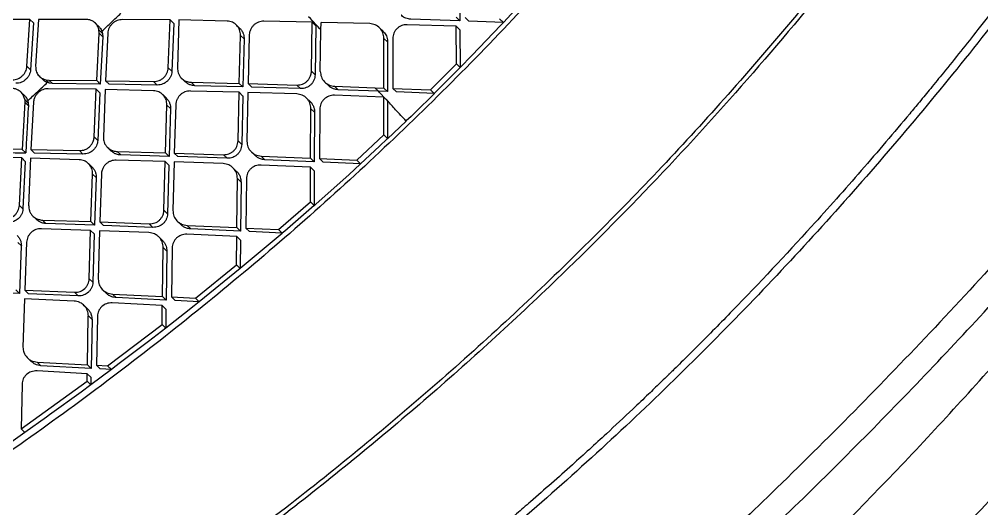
# Model space of a CAD drawing. Extents: x 400 to 501, y 484 to 634.
# Drawn here: x 488.421 to 491.811, y 515.268 to 516.993 of the extents above; entities that cross this region are included whole.
import ezdxf

# ---------------------------------------------------------------- set-up
doc = ezdxf.new("R2010")
doc.units = 0
doc.header["$MEASUREMENT"] = 0
doc.layers.add('DIM', color=3, linetype='Continuous')
doc.layers.add('GEOMETRY', color=3, linetype='Continuous', lineweight=25)

# ---------------------------------------------------------------- blocks, each defined once
blk = doc.blocks.new('2026 GRANDEE')
at = {"layer": 'GEOMETRY', "ltscale": 16}
for p, q in [((39.5475, -79.677), (39.5478, -79.8526)), ((39.8023, -79.749), (39.7013, -79.8582)), ((38.0337, -79.8475), (37.867, -79.8479)), ((38.0232, -80.0127), (38.0337, -79.8475)), ((38.0337, -79.8475), (38.0461, -79.8596)), ((38.0461, -79.8596), (38.0357, -80.0249)), ((38.064, -79.8475), (38.0537, -80.0129)), ((38.2311, -79.8477), (38.064, -79.8475)), ((38.2761, -79.8729), (38.2636, -79.8607)), ((38.5276, -79.8493), (38.3594, -79.8482)), ((38.5208, -80.0181), (38.5276, -79.8493)), ((38.5402, -79.8616), (38.5276, -79.8493)), ((38.5402, -79.8616), (38.5334, -80.0304)), ((38.5582, -79.8496), (38.5533, -80.0191)), ((38.7277, -79.8534), (38.5582, -79.8496)), ((39.0278, -79.8573), (38.8573, -79.8538)), ((39.025, -80.0299), (39.0278, -79.8573)), ((39.0278, -79.8573), (39.0406, -79.8697)), ((39.0584, -79.8853), (39.0588, -79.858)), ((39.2303, -79.8623), (39.0588, -79.858)), ((39.5349, -79.8719), (39.362, -79.8662)), ((39.5478, -79.8526), (39.3751, -79.847)), ((39.5348, -79.8399), (39.5478, -79.8526)), ((39.5662, -79.841), (39.5793, -79.8537)), ((39.7014, -79.8582), (39.5793, -79.8537)), ((39.6879, -79.8454), (39.701, -79.8582)), ((39.7015, -79.8585), (39.6926, -79.868)), ((38.2688, -80.0634), (38.2774, -79.8965)), ((38.2774, -79.8965), (38.2766, -79.8848)), ((38.2766, -79.8848), (38.2891, -79.897)), ((38.2774, -79.8965), (38.2899, -79.9086)), ((38.2869, -79.8894), (38.2891, -79.897)), ((38.2891, -79.897), (38.2899, -79.9086)), ((38.3079, -79.8966), (38.2995, -80.0639)), ((38.7732, -79.8794), (38.7605, -79.8671)), ((39.0406, -79.8697), (39.0379, -80.0424)), ((39.0563, -80.0308), (39.0584, -79.8853)), ((39.2772, -79.8894), (39.2643, -79.8768)), ((39.5349, -79.8719), (39.548, -79.8846)), ((39.5357, -80.004), (39.5349, -79.8719)), ((39.548, -79.8846), (39.5489, -80.0173)), ((39.6926, -79.868), (39.59, -79.9754)), ((38.2899, -79.9086), (38.2814, -80.0757)), ((38.7708, -80.0731), (38.7753, -79.9038)), ((38.7753, -79.9038), (38.788, -79.9162)), ((38.788, -79.9162), (38.7836, -80.0855)), ((38.8062, -79.9028), (38.8019, -80.0739)), ((39.2796, -80.0894), (39.2802, -79.9146)), ((39.2802, -79.9146), (39.2931, -79.9272)), ((39.2931, -79.9272), (39.2927, -80.1021)), ((39.3115, -79.9156), (39.3112, -80.0906)), ((39.59, -79.9754), (39.549, -80.0174)), ((38.0232, -80.0127), (38.0357, -80.0249)), ((38.5208, -80.0181), (38.5334, -80.0304)), ((39.025, -80.0299), (39.0379, -80.0424)), ((39.4442, -80.096), (39.5357, -80.004)), ((39.5488, -80.0172), (39.4821, -80.0846)), ((39.5357, -80.004), (39.5488, -80.0168)), ((38.0674, -80.0486), (38.0799, -80.0607)), ((38.0899, -80.0606), (38.1, -80.0617)), ((38.0899, -80.0606), (38.1025, -80.0727)), ((38.1, -80.0617), (38.2688, -80.0634)), ((38.1, -80.0617), (38.1125, -80.0738)), ((38.2688, -80.0634), (38.2814, -80.0757)), ((38.2995, -80.0639), (38.4693, -80.0665)), ((38.2995, -80.0639), (38.3121, -80.0761)), ((38.4693, -80.0665), (38.4819, -80.0788)), ((38.5679, -80.0552), (38.5806, -80.0676)), ((38.6013, -80.0691), (38.7708, -80.0731)), ((38.6013, -80.0691), (38.614, -80.0815)), ((39.072, -80.0685), (39.085, -80.0811)), ((38.0145, -80.116), (38.0019, -80.1038)), ((38.1025, -80.0727), (38.0947, -80.0703)), ((38.2673, -80.0939), (38.0983, -80.0919)), ((38.1125, -80.0738), (38.1025, -80.0727)), ((38.2814, -80.0757), (38.1125, -80.0738)), ((38.2597, -80.2618), (38.2673, -80.0939)), ((38.2673, -80.0939), (38.2799, -80.1061)), ((38.2981, -80.0943), (38.2924, -80.263)), ((38.4685, -80.0989), (38.2981, -80.0943)), ((38.4819, -80.0788), (38.3121, -80.0761)), ((38.77, -80.1042), (38.5987, -80.1)), ((38.7836, -80.0855), (38.614, -80.0815)), ((38.7836, -80.0855), (38.7708, -80.0731)), ((38.8019, -80.0739), (38.974, -80.0788)), ((38.8019, -80.0739), (38.8148, -80.0864)), ((38.9869, -80.0914), (38.8148, -80.0864)), ((38.9869, -80.0914), (38.974, -80.0788)), ((39.1191, -80.0957), (39.1062, -80.0831)), ((39.1062, -80.0831), (39.2481, -80.0882)), ((39.2609, -80.1009), (39.1191, -80.0957)), ((39.2481, -80.0882), (39.2611, -80.1008)), ((39.2481, -80.0882), (39.2796, -80.0894)), ((39.2927, -80.1021), (39.261, -80.1009)), ((39.2796, -80.0894), (39.2926, -80.1021)), ((39.3112, -80.0906), (39.4442, -80.096)), ((39.3242, -80.1033), (39.3112, -80.0906)), ((39.4579, -80.1088), (39.3242, -80.1033)), ((39.4442, -80.096), (39.4574, -80.1088)), ((39.4821, -80.0846), (39.4578, -80.1088)), ((38.0278, -80.1425), (38.0153, -80.1303)), ((38.2799, -80.1061), (38.2724, -80.2741)), ((38.514, -80.125), (38.5013, -80.1127)), ((38.7664, -80.276), (38.77, -80.1042)), ((38.7828, -80.1167), (38.77, -80.1042)), ((38.7829, -80.1167), (38.7793, -80.2886)), ((38.8012, -80.1051), (38.7979, -80.2771)), ((38.9735, -80.1102), (38.8012, -80.1051)), ((39.0206, -80.1374), (39.0076, -80.1248)), ((39.279, -80.1212), (39.1059, -80.1147)), ((39.279, -80.1212), (39.2796, -80.1212)), ((39.2796, -80.1212), (39.2796, -80.1219)), ((39.2926, -80.1339), (39.2796, -80.1212)), ((39.2925, -80.1345), (39.2796, -80.1219)), ((39.2798, -80.255), (39.2796, -80.1219)), ((39.2926, -80.1348), (39.2929, -80.2678)), ((39.458, -80.109), (39.389, -80.1767)), ((38.0156, -80.1395), (38.0063, -80.3057)), ((38.0281, -80.1517), (38.0156, -80.1395)), ((38.0278, -80.1425), (38.0281, -80.1517)), ((38.0463, -80.1398), (38.0372, -80.3063)), ((38.5108, -80.3178), (38.516, -80.1493)), ((38.5161, -80.1493), (38.5288, -80.1617)), ((38.5288, -80.1617), (38.5236, -80.3303)), ((38.5472, -80.1484), (38.5421, -80.3188)), ((39.022, -80.3365), (39.0234, -80.1625)), ((39.0234, -80.1625), (39.0364, -80.1751)), ((39.0549, -80.1636), (39.0537, -80.3379)), ((39.0364, -80.1751), (39.0351, -80.3492)), ((39.359, -80.2058), (39.2927, -80.2688)), ((39.3758, -80.1895), (39.3592, -80.2056)), ((39.389, -80.1767), (39.3758, -80.1895)), ((38.2597, -80.2618), (38.2724, -80.2741)), ((39.1847, -80.3438), (39.2798, -80.255)), ((39.292, -80.269), (39.2651, -80.2944)), ((39.2798, -80.255), (39.2929, -80.2677)), ((38.0063, -80.3057), (37.8366, -80.3031)), ((38.0063, -80.3058), (38.0189, -80.318)), ((38.0372, -80.3063), (38.2078, -80.3098)), ((38.0372, -80.3063), (38.0498, -80.3186)), ((38.307, -80.2991), (38.3197, -80.3114)), ((38.7664, -80.276), (38.7793, -80.2886)), ((39.2651, -80.2944), (39.1983, -80.3566)), ((38.0047, -80.336), (37.8347, -80.3331)), ((37.9963, -80.5033), (38.0047, -80.336)), ((38.0173, -80.3483), (38.0047, -80.336)), ((38.0356, -80.3366), (38.0291, -80.5046)), ((38.2069, -80.342), (38.0356, -80.3366)), ((38.2204, -80.3221), (38.0498, -80.3186)), ((38.2078, -80.3098), (38.2204, -80.3221)), ((38.3405, -80.3131), (38.5108, -80.3178)), ((38.3405, -80.3131), (38.3532, -80.3254)), ((38.5236, -80.3303), (38.3532, -80.3254)), ((38.5108, -80.3178), (38.5236, -80.3303)), ((38.5421, -80.3188), (38.7149, -80.3245)), ((38.5421, -80.3188), (38.5549, -80.3313)), ((38.7278, -80.3371), (38.5549, -80.3313)), ((38.7149, -80.3245), (38.7278, -80.3371)), ((38.8135, -80.3147), (38.8265, -80.3273)), ((38.8478, -80.3294), (39.022, -80.3365)), ((38.8607, -80.342), (38.8478, -80.3294)), ((39.022, -80.3365), (39.035, -80.3492)), ((39.0537, -80.3379), (39.1847, -80.3438)), ((39.0537, -80.3379), (39.0668, -80.3506)), ((38.0173, -80.3483), (38.009, -80.5156)), ((38.2525, -80.3683), (38.2398, -80.3559)), ((38.5099, -80.3488), (38.3377, -80.3438)), ((38.5055, -80.5199), (38.5099, -80.3488)), ((38.5099, -80.3488), (38.5227, -80.3613)), ((38.5227, -80.3613), (38.5185, -80.5325)), ((38.5412, -80.3498), (38.5371, -80.5212)), ((38.7143, -80.3558), (38.5412, -80.3498)), ((38.7615, -80.3831), (38.7485, -80.3705)), ((39.0219, -80.3682), (38.8474, -80.3609)), ((39.0351, -80.3492), (38.8607, -80.342)), ((39.0215, -80.4909), (39.0219, -80.3682)), ((39.0219, -80.3682), (39.0349, -80.3809)), ((39.1979, -80.3565), (39.0668, -80.3506)), ((39.1984, -80.357), (39.1563, -80.3955)), ((39.1847, -80.3438), (39.1979, -80.3565)), ((38.2484, -80.5603), (38.2544, -80.3925)), ((38.2544, -80.3925), (38.2672, -80.4049)), ((38.2672, -80.4049), (38.2613, -80.5728)), ((38.2857, -80.3918), (38.2799, -80.5615)), ((38.7621, -80.5814), (38.7642, -80.4081)), ((38.7642, -80.4081), (38.7772, -80.4207)), ((39.0349, -80.3809), (39.0346, -80.504)), ((39.1563, -80.3955), (39.0419, -80.498)), ((38.7772, -80.4207), (38.7752, -80.5941)), ((38.7959, -80.4094), (38.794, -80.5829)), ((37.9963, -80.5033), (38.009, -80.5156)), ((38.9089, -80.5885), (39.0215, -80.4909)), ((39.0346, -80.504), (38.9317, -80.5934)), ((39.0346, -80.5037), (39.0215, -80.4909)), ((39.0419, -80.498), (39.0349, -80.5041)), ((38.0437, -80.5406), (38.0564, -80.553)), ((38.5055, -80.5199), (38.5184, -80.5325)), ((38.0773, -80.5547), (38.2484, -80.5603)), ((38.0773, -80.5547), (38.09, -80.5671)), ((38.2613, -80.5728), (38.09, -80.5671)), ((38.2484, -80.5603), (38.2612, -80.5728)), ((38.2799, -80.5615), (38.4536, -80.568)), ((38.2799, -80.5615), (38.2927, -80.5739)), ((38.4665, -80.5805), (38.2927, -80.5739)), ((38.4665, -80.5805), (38.4536, -80.568)), ((38.5527, -80.5587), (38.5657, -80.5713)), ((38.5871, -80.5735), (38.7621, -80.5814)), ((38.5871, -80.5735), (38.6, -80.5861)), ((38.2474, -80.5912), (38.0744, -80.5853)), ((38.2424, -80.7617), (38.2474, -80.5912)), ((38.2474, -80.5912), (38.2603, -80.6037)), ((38.2603, -80.6037), (38.2554, -80.7743)), ((38.2789, -80.5924), (38.2742, -80.7631)), ((38.4529, -80.5991), (38.2789, -80.5924)), ((38.7618, -80.6129), (38.5865, -80.6048)), ((38.7752, -80.5941), (38.6, -80.5861)), ((38.7621, -80.5814), (38.7752, -80.594)), ((38.9225, -80.6016), (38.7744, -80.7259)), ((38.794, -80.5829), (38.9089, -80.5885)), ((38.794, -80.5829), (38.8071, -80.5956)), ((38.9225, -80.6013), (38.8071, -80.5956)), ((38.9089, -80.5885), (38.9221, -80.6013)), ((38.9317, -80.5934), (38.9224, -80.6013)), ((37.9905, -80.6335), (38.0033, -80.6459)), ((38.0032, -80.6459), (37.9967, -80.8131)), ((38.0219, -80.6329), (38.0155, -80.8019)), ((38.5001, -80.6265), (38.4872, -80.6139)), ((38.7611, -80.7127), (38.7618, -80.6129)), ((38.7618, -80.6129), (38.7749, -80.6256)), ((38.7749, -80.6256), (38.7742, -80.7258)), ((38.5001, -80.8241), (38.5028, -80.6515)), ((38.5028, -80.6515), (38.5158, -80.6641)), ((38.5158, -80.6641), (38.5131, -80.8368)), ((38.5346, -80.6529), (38.5321, -80.8258)), ((38.6162, -80.8302), (38.7611, -80.7127)), ((38.7611, -80.7127), (38.7742, -80.7254)), ((38.7742, -80.7257), (38.6296, -80.843)), ((38.2424, -80.7617), (38.2553, -80.7742)), ((37.9967, -80.8131), (37.8246, -80.8066)), ((37.9839, -80.8007), (37.9967, -80.8131)), ((38.0155, -80.8019), (38.1901, -80.8093)), ((38.0155, -80.8019), (38.0283, -80.8144)), ((38.203, -80.8219), (38.0283, -80.8144)), ((38.1901, -80.8093), (38.203, -80.8219)), ((38.2897, -80.8005), (38.3027, -80.8131)), ((38.3242, -80.8155), (38.5001, -80.8241)), ((38.3372, -80.8281), (38.3242, -80.8155)), ((38.0144, -80.8327), (38.0091, -81.0029)), ((38.1892, -80.8404), (38.0144, -80.8327)), ((38.4997, -80.8556), (38.3235, -80.8467)), ((38.5131, -80.8368), (38.3372, -80.8281)), ((38.5001, -80.8241), (38.5131, -80.8368)), ((38.5321, -80.8258), (38.6162, -80.8302)), ((38.5321, -80.8258), (38.5452, -80.8385)), ((38.6296, -80.843), (38.5452, -80.8385)), ((38.6297, -80.8432), (38.6124, -80.857)), ((38.6293, -80.843), (38.6162, -80.8302)), ((38.2366, -80.8679), (38.2237, -80.8553)), ((38.4989, -80.9226), (38.4997, -80.8556)), ((38.4997, -80.8556), (38.5127, -80.8683)), ((38.5127, -80.8683), (38.512, -80.9357)), ((38.6123, -80.8571), (38.5782, -80.8841)), ((38.2359, -81.0649), (38.2392, -80.8928)), ((38.2393, -80.8928), (38.2522, -80.9054)), ((38.2522, -80.9054), (38.249, -81.0776)), ((38.2712, -80.8943), (38.2681, -81.0667)), ((38.5782, -80.8841), (38.5122, -80.9358)), ((38.3071, -81.0689), (38.4989, -80.9226)), ((38.512, -80.9356), (38.4509, -80.9828)), ((38.512, -80.9354), (38.4989, -80.9226)), ((38.4509, -80.9828), (38.3483, -81.0607)), ((38.0246, -81.0403), (38.0376, -81.053)), ((38.2355, -81.0963), (38.0585, -81.0865)), ((38.0592, -81.0554), (38.2359, -81.0649)), ((38.0722, -81.0681), (38.0592, -81.0554)), ((38.249, -81.0776), (38.0722, -81.068)), ((38.2359, -81.0649), (38.249, -81.0776)), ((38.3205, -81.082), (38.2483, -81.1355)), ((38.2681, -81.0667), (38.3071, -81.0689)), ((38.2681, -81.0667), (38.2812, -81.0794)), ((38.3205, -81.0817), (38.2812, -81.0794)), ((38.3071, -81.0689), (38.3203, -81.0817)), ((38.3373, -81.069), (38.3203, -81.0817)), ((38.3483, -81.0607), (38.3373, -81.069)), ((38.2351, -81.1225), (38.2355, -81.0963)), ((38.2355, -81.0963), (38.2486, -81.109)), ((38.0025, -81.2905), (38.2351, -81.1225)), ((38.0057, -81.1338), (38.0025, -81.2905)), ((38.2481, -81.1354), (38.2135, -81.1608)), ((38.2351, -81.1225), (38.2482, -81.1352)), ((38.2135, -81.1608), (38.1022, -81.2416)), ((38.0918, -81.249), (38.0156, -81.3033)), ((38.1022, -81.2416), (38.0918, -81.249)), ((38.0156, -81.3032), (38.0025, -81.2905)), ((38.0157, -81.3036), (37.9659, -81.3387))]:
    blk.add_line(p, q, dxfattribs=at)
for points, knots in [([(40.5836, -72.1034), (40.5994, -72.1044), (40.6308, -72.1063), (40.68, -72.1191), (40.7423, -72.1518), (40.8241, -72.2127), (40.9298, -72.3076), (41.0606, -72.4401), (41.2156, -72.6123), (41.3924, -72.8246), (41.588, -73.075), (41.8015, -73.3565), (42.0329, -73.6603), (42.2774, -73.9878), (42.5311, -74.339), (42.7902, -74.7142), (43.0516, -75.112), (43.2691, -75.4602), (43.4419, -75.7466), (43.5709, -75.9654), (43.6998, -76.1892), (43.8287, -76.419), (43.9574, -76.6559), (44.0875, -76.9028), (44.2133, -77.1675), (44.3099, -77.4231), (44.3697, -77.6639), (44.3954, -77.8771), (44.3913, -78.0855), (44.3611, -78.2804), (44.3121, -78.4593), (44.2313, -78.6749), (44.1092, -78.9216), (43.9445, -79.1993), (43.6585, -79.6454), (43.2369, -80.2568), (42.6553, -81.0115), (42.0393, -81.7352), (41.5994, -82.1882), (41.38, -82.4141)], [0, 0, 0, 0, 0.031039, 0.061601, 0.091778, 0.121954, 0.152218, 0.182857, 0.213954, 0.245578, 0.27773, 0.310089, 0.342593, 0.375047, 0.407501, 0.439858, 0.472034, 0.504142, 0.5201, 0.536029, 0.552136, 0.568411, 0.584894, 0.601816, 0.619559, 0.638386, 0.651468, 0.664615, 0.677315, 0.689231, 0.700376, 0.710977, 0.731034, 0.750302, 0.769653, 0.827369, 0.885239, 0.942777, 1, 1, 1, 1]), ([(41.2365, -82.2705), (41.4535, -82.0471), (41.8887, -81.5989), (42.4974, -80.8825), (43.0715, -80.1353), (43.4856, -79.5295), (43.7636, -79.0894), (43.9203, -78.8225), (44.0344, -78.5912), (44.1084, -78.3949), (44.1525, -78.2371), (44.1799, -78.0679), (44.185, -77.8877), (44.1645, -77.7014), (44.1109, -77.4723), (44.0154, -77.2126), (43.8845, -76.9282), (43.7499, -76.6564), (43.6161, -76.3923), (43.4819, -76.1363), (43.3469, -75.887), (43.1764, -75.5827), (42.9678, -75.229), (42.7207, -74.8375), (42.4727, -74.47), (42.2276, -74.1277), (41.9899, -73.8101), (41.7641, -73.517), (41.5559, -73.247), (41.3657, -73.0091), (41.1942, -72.8103), (41.0442, -72.6513), (40.9174, -72.5308), (40.8144, -72.4459), (40.7338, -72.393), (40.6717, -72.3661), (40.6219, -72.3576), (40.5904, -72.3573), (40.5745, -72.3572)], [0, 0, 0, 0, 0.058481, 0.117287, 0.176416, 0.235379, 0.255027, 0.274182, 0.293492, 0.303381, 0.313543, 0.324207, 0.335494, 0.347299, 0.359312, 0.37966, 0.399306, 0.418484, 0.437252, 0.455825, 0.474071, 0.492336, 0.524503, 0.556769, 0.589282, 0.621973, 0.654746, 0.687634, 0.720336, 0.752632, 0.784278, 0.815339, 0.845922, 0.876163, 0.906423, 0.93689, 0.968033, 1, 1, 1, 1]), ([(39.3344, -73.6754), (39.0943, -73.989), (38.614, -74.6164), (37.8515, -75.526), (37.0585, -76.4108), (36.2329, -77.2665), (35.3771, -78.0921), (34.4922, -78.8851), (33.5825, -79.6476), (32.9551, -80.1279), (32.6415, -80.3679)], [0, 0, 0, 0, 0.124824, 0.249783, 0.374855, 0.499996, 0.625137, 0.750211, 0.875173, 1, 1, 1, 1]), ([(40.1497, -73.709), (40.0127, -73.8419), (39.7344, -74.112), (39.3257, -74.5096), (38.9336, -74.8911), (38.5729, -75.2424), (38.2434, -75.5632), (37.9632, -75.8359), (37.7285, -76.0643), (37.5351, -76.2523), (37.361, -76.4215), (37.2052, -76.5728), (37.0576, -76.7162), (36.8887, -76.8801), (36.6825, -77.0802), (36.4323, -77.3228), (36.1506, -77.5956), (35.8375, -77.8988), (35.4928, -78.2323), (35.1244, -78.5882), (34.7337, -78.9655), (34.3219, -79.3632), (33.8821, -79.7881), (33.4291, -80.2259), (33.123, -80.5224), (32.9727, -80.668)], [0, 0, 0, 0, 0.057285, 0.116397, 0.171134, 0.221513, 0.267531, 0.309184, 0.338855, 0.365836, 0.39013, 0.411737, 0.431012, 0.451894, 0.482374, 0.517226, 0.556449, 0.600044, 0.64801, 0.700352, 0.753718, 0.810985, 0.872139, 0.937203, 1, 1, 1, 1]), ([(43.0241, -76.2478), (43.0382, -76.2728), (43.1026, -76.3865), (43.22, -76.5969), (43.3752, -76.8791), (43.5067, -77.1521), (43.6048, -77.4116), (43.666, -77.651), (43.6918, -77.8929), (43.6777, -78.1317), (43.6269, -78.3643), (43.5469, -78.5883), (43.4459, -78.8046), (43.2668, -79.1295), (42.9931, -79.5531), (42.6295, -80.0755), (42.2433, -80.5823), (41.8377, -81.0731), (41.4148, -81.5489), (41.118, -81.8521), (40.9696, -82.0036)], [0, 0, 0, 0, 0.0136, 0.061821, 0.111581, 0.161439, 0.198532, 0.235014, 0.27015, 0.304926, 0.339461, 0.374238, 0.409, 0.443861, 0.536398, 0.629192, 0.721983, 0.814677, 0.907337, 1, 1, 1, 1]), ([(36.6905, -86.4596), (36.8381, -86.4165), (37.1307, -86.3312), (37.5611, -86.1898), (37.9886, -86.0371), (38.4208, -85.8678), (38.8567, -85.6806), (39.2868, -85.4779), (39.735, -85.2466), (40.1984, -84.9824), (40.6732, -84.681), (41.12, -84.3656), (41.5399, -84.0372), (41.9344, -83.6966), (42.3107, -83.3382), (42.669, -82.9614), (43.0096, -82.5663), (43.3373, -82.1464), (43.6515, -81.7006), (43.9514, -81.2277), (44.2143, -80.7659), (44.4449, -80.319), (44.6472, -79.8897), (44.8341, -79.4545), (45.0032, -79.0227), (45.156, -78.5954), (45.2974, -78.165), (45.3827, -77.8724), (45.4258, -77.7247)], [0, 0, 0, 0, 0.035525, 0.070388, 0.104613, 0.140366, 0.177593, 0.214175, 0.250155, 0.29407, 0.337324, 0.380018, 0.420328, 0.460404, 0.500344, 0.540322, 0.580441, 0.620795, 0.663303, 0.706365, 0.750082, 0.785996, 0.822507, 0.859661, 0.895376, 0.929604, 0.96447, 1, 1, 1, 1]), ([(41.2596, -77.8312), (41.1255, -78.0452), (40.8572, -78.4732), (40.4045, -79.0816), (39.9167, -79.6617), (39.3905, -80.2076), (38.828, -80.7163), (38.2326, -81.1858), (37.6101, -81.6194), (37.1739, -81.8747), (36.9558, -82.0023)], [0, 0, 0, 0, 0.125001, 0.250001, 0.375003, 0.499997, 0.624991, 0.749994, 0.874996, 1, 1, 1, 1]), ([(42.0109, -77.9934), (41.892, -78.1931), (41.6544, -78.5923), (41.2583, -79.1661), (40.835, -79.7182), (40.3828, -80.2445), (39.9009, -80.7405), (39.3899, -81.2062), (38.8503, -81.6421), (38.2851, -82.0479), (37.6993, -82.4266), (37.2931, -82.6524), (37.0899, -82.7654)], [0, 0, 0, 0, 0.100345, 0.20059, 0.300906, 0.400755, 0.500092, 0.599382, 0.699069, 0.799349, 0.899659, 1, 1, 1, 1]), ([(42.0254, -78.0022), (42.0172, -78.0162), (41.9955, -78.0528), (41.9562, -78.1196), (41.9104, -78.1971), (41.8652, -78.273), (41.826, -78.3375), (41.7883, -78.3984), (41.7498, -78.4596), (41.6794, -78.5702), (41.5772, -78.7267), (41.4062, -78.979), (41.1915, -79.2784), (40.9126, -79.6412), (40.6049, -80.013), (40.265, -80.3893), (39.8786, -80.7807), (39.4372, -81.1846), (38.9362, -81.5948), (38.4704, -81.9369), (38.0506, -82.2192), (37.7797, -82.389), (37.6011, -82.4962), (37.5174, -82.5455), (37.4331, -82.5944), (37.351, -82.6413), (37.2664, -82.6888), (37.1829, -82.7343), (37.1248, -82.7659), (37.098, -82.7805)], [0, 0, 0, 0, 0.007015, 0.018363, 0.033423, 0.04585, 0.056436, 0.065972, 0.076735, 0.087613, 0.12255, 0.157338, 0.219068, 0.281467, 0.354683, 0.427219, 0.500115, 0.591822, 0.685047, 0.779146, 0.840884, 0.903128, 0.916964, 0.930722, 0.945004, 0.958992, 0.971501, 0.986828, 1, 1, 1, 1]), ([(42.564, -78.1084), (42.4844, -78.244), (42.3329, -78.502), (42.1061, -78.8623), (41.8942, -79.1774), (41.7013, -79.4498), (41.53, -79.6807), (41.3825, -79.8717), (41.277, -80.0038), (41.2079, -80.0886), (41.1684, -80.1366), (41.116, -80.1997), (41.048, -80.2803), (40.962, -80.3803), (40.8745, -80.4798), (40.7251, -80.6461), (40.5617, -80.8203), (40.4067, -80.9776), (40.3379, -81.0459), (40.3075, -81.0758), (40.2941, -81.0889), (40.2882, -81.0947), (40.2856, -81.0972), (40.2843, -81.0984), (40.2838, -81.0989), (40.2836, -81.0992), (40.2836, -81.0992), (40.2835, -81.0992), (40.2835, -81.0992), (40.2833, -81.0994), (40.2827, -81.1), (40.2801, -81.1026), (40.2698, -81.1126), (40.2468, -81.135), (40.2073, -81.173), (40.1447, -81.2326), (40.0555, -81.3161), (39.9357, -81.4253), (39.8299, -81.5189), (39.7469, -81.5907), (39.6954, -81.6347), (39.6414, -81.6804), (39.5848, -81.7277), (39.5255, -81.7767), (39.4635, -81.8272), (39.4005, -81.8779), (39.1949, -82.0412), (38.8386, -82.3086), (38.3188, -82.663), (37.7829, -82.997), (37.4142, -83.1999), (37.2298, -83.3014)], [0, 0, 0, 0, 0.0624806, 0.1188439, 0.169135, 0.2133519, 0.2514608, 0.2834216, 0.3092362, 0.3186581, 0.3269004, 0.333965, 0.3512421, 0.3688239, 0.3863734, 0.4038926, 0.4576775, 0.481272, 0.4916418, 0.4962024, 0.4982087, 0.4990914, 0.4994797, 0.4996506, 0.4997849, 0.4997849, 0.4997853, 0.4997865, 0.4997911, 0.4998086, 0.4998777, 0.5001521, 0.5012456, 0.5056109, 0.5128815, 0.5230589, 0.5399398, 0.5614084, 0.5874808, 0.5960444, 0.6050105, 0.6143802, 0.6241543, 0.634334, 0.6449202, 0.6559143, 0.6664802, 0.7492156, 0.832806, 0.9163741, 1, 1, 1, 1]), ([(42.5894, -78.1232), (42.4607, -78.3409), (42.2033, -78.7765), (41.7767, -79.4044), (41.3192, -80.0078), (40.829, -80.5815), (40.3077, -81.1242), (39.7516, -81.6325), (39.1636, -82.1079), (38.547, -82.5494), (37.9082, -82.9603), (37.4653, -83.205), (37.2438, -83.3274)], [0, 0, 0, 0, 0.100262, 0.200594, 0.300842, 0.400493, 0.499762, 0.599107, 0.699009, 0.799378, 0.89967, 1, 1, 1, 1]), ([(43.2234, -78.349), (43.0745, -78.578), (42.7771, -79.0357), (42.2894, -79.6933), (41.773, -80.328), (41.2259, -80.9373), (40.683, -81.488), (40.1511, -81.9841), (39.635, -82.4292), (39.1011, -82.8542), (38.5495, -83.2571), (37.9832, -83.6398), (37.5928, -83.8743), (37.3975, -83.9916)], [0, 0, 0, 0, 0.100069, 0.199912, 0.299747, 0.399786, 0.499827, 0.583023, 0.66622, 0.749552, 0.833045, 0.916507, 1, 1, 1, 1]), ([(37.4428, -84.0636), (37.5212, -84.0175), (37.6668, -83.9319), (37.8661, -83.8085), (38.0316, -83.7036), (38.1661, -83.6162), (38.3851, -83.4713), (38.8105, -83.1788), (39.4084, -82.7302), (40.0638, -82.1843), (40.6378, -81.6579), (41.1591, -81.1362), (41.631, -80.6243), (41.9976, -80.1928), (42.2689, -79.854), (42.4483, -79.6219), (42.5855, -79.4379), (42.6909, -79.2931), (42.7779, -79.1717), (42.8836, -79.021), (43.0072, -78.8402), (43.1483, -78.6285), (43.2456, -78.4753), (43.2975, -78.3936)], [0, 0, 0, 0, 0.033203, 0.061622, 0.085458, 0.10469, 0.120113, 0.181266, 0.292931, 0.392551, 0.492182, 0.576755, 0.661373, 0.745915, 0.78311, 0.819609, 0.85283, 0.866766, 0.884898, 0.907263, 0.933868, 0.964715, 1, 1, 1, 1]), ([(38.2869, -79.8894), (38.2981, -79.8788), (38.3205, -79.8576), (38.3428, -79.8364), (38.354, -79.8258)], [0, 0, 0, 0, 0.5000143, 1, 1, 1, 1]), ([(39.3751, -79.8471), (39.3693, -79.8462), (39.3576, -79.8444), (39.346, -79.8382), (39.3419, -79.8329), (39.3414, -79.8323)], [0, 0, 0, 0, 0.466262, 0.93162, 1, 1, 1, 1]), ([(38.2766, -79.8848), (38.2754, -79.8808), (38.2725, -79.8704), (38.2617, -79.8574), (38.2466, -79.8491), (38.2357, -79.8481), (38.2311, -79.8477)], [0, 0, 0, 0, 0.197624, 0.500365, 0.789571, 1, 1, 1, 1]), ([(38.3594, -79.8481), (38.353, -79.8488), (38.3434, -79.8498), (38.3317, -79.8559), (38.3239, -79.8619), (38.3175, -79.8692), (38.3125, -79.8776), (38.3089, -79.8869), (38.3082, -79.8933), (38.3079, -79.8966)], [0, 0, 0, 0, 0.249945, 0.375674, 0.499289, 0.620227, 0.743719, 0.870181, 1, 1, 1, 1]), ([(38.7753, -79.9038), (38.7747, -79.8973), (38.7736, -79.8841), (38.7628, -79.8678), (38.7471, -79.8561), (38.7342, -79.8543), (38.7277, -79.8534)], [0, 0, 0, 0, 0.248917, 0.500146, 0.751215, 1, 1, 1, 1]), ([(38.8573, -79.8538), (38.854, -79.8539), (38.8476, -79.8542), (38.8381, -79.857), (38.8294, -79.8614), (38.8216, -79.8675), (38.8151, -79.8751), (38.8091, -79.8861), (38.8059, -79.8955), (38.8062, -79.9021), (38.8062, -79.9028)], [0, 0, 0, 0, 0.127052, 0.25236, 0.376465, 0.499921, 0.624077, 0.749701, 0.973841, 1, 1, 1, 1]), ([(39.0584, -79.8843), (39.0522, -79.8776), (39.0378, -79.8622), (39.0234, -79.8468), (39.0152, -79.838)], [0, 0, 0, 0, 0.430453, 1, 1, 1, 1]), ([(39.2802, -79.9146), (39.2794, -79.9079), (39.2779, -79.8943), (39.2665, -79.8774), (39.2502, -79.8653), (39.2369, -79.8633), (39.2303, -79.8623)], [0, 0, 0, 0, 0.248748, 0.500493, 0.751995, 1, 1, 1, 1]), ([(39.362, -79.8662), (39.3587, -79.8663), (39.3522, -79.8664), (39.3427, -79.8692), (39.3339, -79.8736), (39.3262, -79.8798), (39.3198, -79.8874), (39.3151, -79.8961), (39.3121, -79.9056), (39.3117, -79.9122), (39.3115, -79.9156)], [0, 0, 0, 0, 0.129358, 0.25141, 0.376176, 0.49939, 0.622605, 0.747694, 0.870044, 1, 1, 1, 1]), ([(38.2758, -79.8732), (38.2773, -79.8745), (38.2823, -79.8788), (38.285, -79.885), (38.2869, -79.8894)], [0, 0, 0, 0, 0.297768, 1, 1, 1, 1]), ([(38.7731, -79.8796), (38.7736, -79.88), (38.7772, -79.8829), (38.7816, -79.8898), (38.7871, -79.9015), (38.7877, -79.9107), (38.788, -79.9162)], [0, 0, 0, 0, 0.049893, 0.345912, 0.60311, 1, 1, 1, 1]), ([(39.2769, -79.8896), (39.2805, -79.8935), (39.2882, -79.9019), (39.2927, -79.9158), (39.293, -79.9247), (39.2931, -79.9272)], [0, 0, 0, 0, 0.376252, 0.823601, 1, 1, 1, 1]), ([(40.7492, -81.7832), (40.8943, -81.6352), (41.1845, -81.3392), (41.5986, -80.8756), (41.9981, -80.3993), (42.2485, -80.0692), (42.3737, -79.9042)], [0, 0, 0, 0, 0.250088, 0.500078, 0.750024, 1, 1, 1, 1]), ([(37.9712, -80.0607), (37.9746, -80.0605), (37.9812, -80.0602), (37.9937, -80.0564), (38.0048, -80.0494), (38.0134, -80.04), (38.0185, -80.0317), (38.0221, -80.0224), (38.0228, -80.016), (38.0232, -80.0127)], [0, 0, 0, 0, 0.133919, 0.261715, 0.498966, 0.619816, 0.7434, 0.870002, 1, 1, 1, 1]), ([(38.0357, -80.0249), (38.0353, -80.0281), (38.0346, -80.0346), (38.0309, -80.0438), (38.0258, -80.0522), (38.0173, -80.0616), (38.0061, -80.0685), (37.9937, -80.0723), (37.9871, -80.0727), (37.9837, -80.0729)], [0, 0, 0, 0, 0.130174, 0.256888, 0.380526, 0.501599, 0.738616, 0.866257, 1, 1, 1, 1]), ([(38.0537, -80.0129), (38.054, -80.0185), (38.0544, -80.0296), (38.0623, -80.0441), (38.0742, -80.0555), (38.0847, -80.0589), (38.0899, -80.0606)], [0, 0, 0, 0, 0.248258, 0.498786, 0.750155, 1, 1, 1, 1]), ([(38.4693, -80.0665), (38.4757, -80.066), (38.4854, -80.0651), (38.4972, -80.059), (38.505, -80.0531), (38.5114, -80.0458), (38.5164, -80.0374), (38.5198, -80.028), (38.5204, -80.0214), (38.5208, -80.0181)], [0, 0, 0, 0, 0.250321, 0.376133, 0.499386, 0.618948, 0.741875, 0.868734, 1, 1, 1, 1]), ([(38.5334, -80.0304), (38.5331, -80.0337), (38.5325, -80.0403), (38.529, -80.0497), (38.5241, -80.0581), (38.5157, -80.0677), (38.5045, -80.0747), (38.492, -80.0784), (38.4853, -80.0787), (38.4819, -80.0788)], [0, 0, 0, 0, 0.131242, 0.258065, 0.380949, 0.500503, 0.738833, 0.8665, 1, 1, 1, 1]), ([(38.5533, -80.0191), (38.5537, -80.0247), (38.5544, -80.0339), (38.5598, -80.0456), (38.5673, -80.0556), (38.5779, -80.0635), (38.5896, -80.0678), (38.5974, -80.0692), (38.6009, -80.0691), (38.6013, -80.0691)], [0, 0, 0, 0, 0.214893, 0.348615, 0.499685, 0.707212, 0.859881, 0.985522, 1, 1, 1, 1]), ([(38.974, -80.0788), (38.9774, -80.0787), (38.9841, -80.0785), (38.9938, -80.0757), (39.0025, -80.0713), (39.0101, -80.0653), (39.0165, -80.0578), (39.0217, -80.0482), (39.0248, -80.0387), (39.025, -80.0322), (39.025, -80.0299)], [0, 0, 0, 0, 0.133059, 0.260371, 0.382492, 0.500053, 0.623559, 0.749202, 0.913339, 1, 1, 1, 1]), ([(39.0563, -80.0308), (39.057, -80.0376), (39.0584, -80.0511), (39.0699, -80.0679), (39.0862, -80.0801), (39.0995, -80.0821), (39.1062, -80.0831)], [0, 0, 0, 0, 0.248503, 0.500096, 0.751523, 1, 1, 1, 1]), ([(38.0947, -80.0703), (38.0902, -80.0683), (38.0847, -80.0658), (38.0809, -80.0613), (38.0802, -80.0604)], [0, 0, 0, 0, 0.809815, 1, 1, 1, 1]), ([(38.614, -80.0815), (38.6089, -80.0809), (38.6001, -80.0799), (38.5889, -80.0746), (38.5835, -80.0699), (38.5808, -80.0675)], [0, 0, 0, 0, 0.412664, 0.699615, 1, 1, 1, 1]), ([(39.0379, -80.0424), (39.0377, -80.0459), (39.0372, -80.0526), (39.0339, -80.0622), (39.0291, -80.0707), (39.0229, -80.0779), (39.0154, -80.0839), (39.0067, -80.0883), (38.997, -80.0911), (38.9903, -80.0913), (38.9869, -80.0914)], [0, 0, 0, 0, 0.132401, 0.259505, 0.381914, 0.500232, 0.617724, 0.739771, 0.867009, 1, 1, 1, 1]), ([(38.0153, -80.1303), (38.0142, -80.1258), (38.0117, -80.115), (38.0007, -80.101), (37.9852, -80.0922), (37.9739, -80.0912), (37.9694, -80.0907)], [0, 0, 0, 0, 0.207512, 0.500108, 0.798427, 1, 1, 1, 1]), ([(38.026, -80.1345), (38.0374, -80.1238), (38.0604, -80.1025), (38.0833, -80.081), (38.0947, -80.0703)], [0, 0, 0, 0, 0.500025, 1, 1, 1, 1]), ([(38.0983, -80.0918), (38.0949, -80.092), (38.0883, -80.0923), (38.0758, -80.0961), (38.0646, -80.1031), (38.0559, -80.1128), (38.0503, -80.1222), (38.0469, -80.1313), (38.0464, -80.1377), (38.0463, -80.1398)], [0, 0, 0, 0, 0.133119, 0.260712, 0.499433, 0.624278, 0.74944, 0.916395, 1, 1, 1, 1]), ([(38.5161, -80.1493), (38.5155, -80.1428), (38.5144, -80.1297), (38.5036, -80.1134), (38.4879, -80.1017), (38.475, -80.0998), (38.4685, -80.0989)], [0, 0, 0, 0, 0.248732, 0.499921, 0.750972, 1, 1, 1, 1]), ([(38.5987, -80.0999), (38.5922, -80.1005), (38.5825, -80.1013), (38.5706, -80.1074), (38.5629, -80.1133), (38.5564, -80.1207), (38.5515, -80.1291), (38.5481, -80.1385), (38.5475, -80.1451), (38.5472, -80.1484)], [0, 0, 0, 0, 0.250353, 0.375915, 0.49935, 0.619704, 0.742892, 0.869483, 1, 1, 1, 1]), ([(39.1191, -80.0957), (39.1137, -80.095), (39.1046, -80.0938), (39.0931, -80.0881), (39.0878, -80.0833), (39.0851, -80.0809)], [0, 0, 0, 0, 0.42583, 0.711997, 1, 1, 1, 1]), ([(39.2833, -80.1249), (39.2805, -80.1218), (39.273, -80.1138), (39.2656, -80.1059), (39.261, -80.101)], [0, 0, 0, 0, 0.385195, 1, 1, 1, 1]), ([(38.0143, -80.1162), (38.015, -80.1167), (38.0169, -80.1184), (38.0215, -80.1241), (38.0241, -80.1301), (38.026, -80.1345)], [0, 0, 0, 0, 0.11798, 0.348001, 1, 1, 1, 1]), ([(38.0153, -80.1303), (38.0155, -80.1321), (38.0158, -80.1351), (38.0157, -80.1382), (38.0156, -80.1395)], [0, 0, 0, 0, 0.568695, 1, 1, 1, 1]), ([(38.026, -80.1345), (38.0264, -80.136), (38.0272, -80.1386), (38.0276, -80.1413), (38.0278, -80.1425)], [0, 0, 0, 0, 0.560006, 1, 1, 1, 1]), ([(38.5139, -80.1252), (38.5144, -80.1256), (38.5179, -80.1284), (38.5223, -80.1352), (38.5278, -80.1469), (38.5284, -80.1561), (38.5288, -80.1617)], [0, 0, 0, 0, 0.0463822, 0.3386075, 0.5951168, 1, 1, 1, 1]), ([(39.0234, -80.1625), (39.0227, -80.1558), (39.0212, -80.1422), (39.0098, -80.1254), (38.9935, -80.1132), (38.9802, -80.1112), (38.9735, -80.1102)], [0, 0, 0, 0, 0.248565, 0.500183, 0.751622, 1, 1, 1, 1]), ([(39.0204, -80.1375), (39.0209, -80.1379), (39.0246, -80.1409), (39.0293, -80.148), (39.0351, -80.16), (39.0359, -80.1694), (39.0364, -80.1751)], [0, 0, 0, 0, 0.044538, 0.343821, 0.602981, 1, 1, 1, 1]), ([(39.1059, -80.1147), (39.1025, -80.1148), (39.0958, -80.1149), (39.0862, -80.1177), (39.0775, -80.122), (39.0698, -80.1281), (39.0631, -80.1359), (39.0582, -80.145), (39.0552, -80.1545), (39.055, -80.1608), (39.0549, -80.1636)], [0, 0, 0, 0, 0.131905, 0.257708, 0.378002, 0.499447, 0.623964, 0.760971, 0.889964, 1, 1, 1, 1]), ([(39.359, -80.2057), (39.3465, -80.1924), (39.3242, -80.1686), (39.302, -80.1448), (39.2922, -80.1344)], [0, 0, 0, 0, 0.560243, 1, 1, 1, 1]), ([(38.0281, -80.1517), (38.0263, -80.1827), (38.0231, -80.2381), (38.0202, -80.2936), (38.0189, -80.318)], [0, 0, 0, 0, 0.56, 1, 1, 1, 1]), ([(38.2078, -80.3098), (38.2112, -80.3097), (38.2179, -80.3095), (38.2305, -80.3058), (38.2418, -80.2988), (38.2504, -80.2892), (38.2559, -80.2797), (38.2593, -80.2704), (38.2596, -80.264), (38.2597, -80.2618)], [0, 0, 0, 0, 0.134326, 0.262311, 0.499685, 0.623969, 0.749386, 0.915952, 1, 1, 1, 1]), ([(38.2924, -80.263), (38.2928, -80.2687), (38.2935, -80.2779), (38.299, -80.2895), (38.3065, -80.2995), (38.3171, -80.3074), (38.3283, -80.3116), (38.3356, -80.3128), (38.3393, -80.3131), (38.3403, -80.3131), (38.3405, -80.3131)], [0, 0, 0, 0, 0.217472, 0.350456, 0.499452, 0.708814, 0.862139, 0.959196, 0.995031, 1, 1, 1, 1]), ([(38.2724, -80.2741), (38.2721, -80.2775), (38.2714, -80.284), (38.2679, -80.2933), (38.2629, -80.3017), (38.2544, -80.3112), (38.2432, -80.3181), (38.2306, -80.3218), (38.2239, -80.322), (38.2204, -80.3222)], [0, 0, 0, 0, 0.130522, 0.257033, 0.380037, 0.500161, 0.737682, 0.865686, 1, 1, 1, 1]), ([(38.7149, -80.3245), (38.7215, -80.3241), (38.7313, -80.3234), (38.7432, -80.3174), (38.751, -80.3115), (38.7574, -80.3041), (38.7623, -80.2957), (38.7656, -80.2861), (38.7662, -80.2794), (38.7664, -80.276)], [0, 0, 0, 0, 0.25078, 0.376366, 0.49946, 0.618567, 0.741219, 0.868156, 1, 1, 1, 1]), ([(38.7793, -80.2886), (38.7791, -80.292), (38.7786, -80.2987), (38.7752, -80.3082), (38.7704, -80.3167), (38.7641, -80.3239), (38.7565, -80.3297), (38.7478, -80.3341), (38.7381, -80.3368), (38.7313, -80.337), (38.7278, -80.3371)], [0, 0, 0, 0, 0.131707, 0.258496, 0.380993, 0.499882, 0.61683, 0.738768, 0.866312, 1, 1, 1, 1]), ([(38.7979, -80.2771), (38.7986, -80.2838), (38.7999, -80.2973), (38.81, -80.3122), (38.8202, -80.3206), (38.8319, -80.3271), (38.8411, -80.3284), (38.8478, -80.3294)], [0, 0, 0, 0, 0.24804, 0.499326, 0.657348, 0.751469, 1, 1, 1, 1]), ([(37.8491, -80.3153), (37.8808, -80.3157), (37.9373, -80.3166), (37.9939, -80.3176), (38.0189, -80.318)], [0, 0, 0, 0, 0.56, 1, 1, 1, 1]), ([(38.3532, -80.3254), (38.3482, -80.3248), (38.3395, -80.3238), (38.3281, -80.3186), (38.3226, -80.3137), (38.3198, -80.3113)], [0, 0, 0, 0, 0.397765, 0.692979, 1, 1, 1, 1]), ([(38.8607, -80.342), (38.8554, -80.3413), (38.8464, -80.3401), (38.8348, -80.3345), (38.8293, -80.3296), (38.8266, -80.3271)], [0, 0, 0, 0, 0.416929, 0.70541, 1, 1, 1, 1]), ([(38.2544, -80.3925), (38.2539, -80.386), (38.2529, -80.373), (38.2432, -80.3584), (38.2333, -80.3503), (38.2221, -80.3442), (38.2133, -80.3429), (38.2069, -80.342)], [0, 0, 0, 0, 0.248317, 0.499224, 0.665218, 0.750961, 1, 1, 1, 1]), ([(38.2524, -80.3685), (38.2529, -80.3689), (38.2564, -80.3717), (38.2608, -80.3785), (38.2663, -80.39), (38.2668, -80.3992), (38.2672, -80.4049)], [0, 0, 0, 0, 0.050557, 0.337084, 0.590983, 1, 1, 1, 1]), ([(38.3377, -80.3438), (38.3344, -80.3438), (38.3279, -80.344), (38.3183, -80.3467), (38.3095, -80.351), (38.3016, -80.357), (38.295, -80.3644), (38.2893, -80.374), (38.2865, -80.3831), (38.2855, -80.3895), (38.2857, -80.3915), (38.2857, -80.3918)], [0, 0, 0, 0, 0.127329, 0.252772, 0.3768374, 0.5000511, 0.6244662, 0.7494705, 0.9237877, 0.9898733, 1, 1, 1, 1]), ([(38.7642, -80.4081), (38.7635, -80.4014), (38.7621, -80.3879), (38.7507, -80.371), (38.7344, -80.3589), (38.721, -80.3568), (38.7143, -80.3558)], [0, 0, 0, 0, 0.248336, 0.499891, 0.751333, 1, 1, 1, 1]), ([(38.8474, -80.3609), (38.8439, -80.3609), (38.8372, -80.3611), (38.8274, -80.3638), (38.8187, -80.3681), (38.8111, -80.374), (38.8047, -80.3812), (38.7999, -80.3897), (38.7966, -80.3993), (38.7961, -80.406), (38.7959, -80.4094)], [0, 0, 0, 0, 0.133104, 0.260405, 0.382482, 0.499993, 0.619578, 0.742293, 0.868876, 1, 1, 1, 1]), ([(38.7614, -80.3832), (38.7618, -80.3835), (38.7655, -80.3864), (38.7701, -80.3935), (38.7759, -80.4055), (38.7767, -80.4149), (38.7772, -80.4207)], [0, 0, 0, 0, 0.041833, 0.337695, 0.596153, 1, 1, 1, 1]), ([(37.9439, -80.5508), (37.9473, -80.5507), (37.9541, -80.5505), (37.9667, -80.5469), (37.978, -80.5401), (37.9866, -80.5307), (37.9917, -80.5224), (37.9953, -80.5131), (37.996, -80.5066), (37.9963, -80.5033)], [0, 0, 0, 0, 0.135138, 0.263464, 0.500065, 0.620628, 0.743834, 0.870116, 1, 1, 1, 1]), ([(38.0292, -80.5046), (38.0296, -80.5104), (38.0302, -80.5196), (38.0357, -80.5312), (38.0433, -80.5412), (38.0539, -80.549), (38.0652, -80.5532), (38.0726, -80.5545), (38.0762, -80.5548), (38.0772, -80.5547), (38.0773, -80.5547)], [0, 0, 0, 0, 0.219539, 0.35193, 0.499263, 0.710367, 0.864325, 0.960887, 0.995581, 1, 1, 1, 1]), ([(38.009, -80.5156), (38.0087, -80.5189), (38.008, -80.5254), (38.0044, -80.5347), (37.9994, -80.543), (37.9907, -80.5524), (37.9794, -80.5592), (37.9668, -80.5629), (37.96, -80.5631), (37.9566, -80.5632)], [0, 0, 0, 0, 0.129849, 0.256077, 0.379212, 0.499858, 0.736573, 0.864897, 1, 1, 1, 1]), ([(38.4536, -80.568), (38.4571, -80.5679), (38.4639, -80.5678), (38.4737, -80.5651), (38.4824, -80.5608), (38.4901, -80.555), (38.4966, -80.5477), (38.502, -80.5381), (38.5052, -80.5287), (38.5055, -80.5222), (38.5055, -80.5199)], [0, 0, 0, 0, 0.134426, 0.262284, 0.384085, 0.500423, 0.624367, 0.749625, 0.913562, 1, 1, 1, 1]), ([(38.5185, -80.5325), (38.5182, -80.5359), (38.5176, -80.5425), (38.5143, -80.552), (38.5093, -80.5605), (38.503, -80.5676), (38.4953, -80.5734), (38.4866, -80.5776), (38.4768, -80.5804), (38.47, -80.5805), (38.4665, -80.5806)], [0, 0, 0, 0, 0.131032, 0.257479, 0.379993, 0.499433, 0.615865, 0.737718, 0.86559, 1, 1, 1, 1]), ([(38.5371, -80.5212), (38.5378, -80.5279), (38.5391, -80.5413), (38.5494, -80.5564), (38.5597, -80.5647), (38.5714, -80.5711), (38.5804, -80.5725), (38.5871, -80.5735)], [0, 0, 0, 0, 0.247794, 0.499019, 0.666868, 0.751142, 1, 1, 1, 1]), ([(38.09, -80.5671), (38.0853, -80.5665), (38.0767, -80.5655), (38.0652, -80.5605), (38.0595, -80.5555), (38.0565, -80.5528)], [0, 0, 0, 0, 0.37852, 0.675495, 1, 1, 1, 1]), ([(38.6, -80.5861), (38.5948, -80.5854), (38.5859, -80.5842), (38.5742, -80.5786), (38.5686, -80.5737), (38.5658, -80.5711)], [0, 0, 0, 0, 0.405298, 0.697277, 1, 1, 1, 1]), ([(37.9885, -80.6095), (37.989, -80.6099), (37.9926, -80.6127), (37.9969, -80.6194), (38.0024, -80.6309), (38.0029, -80.6401), (38.0033, -80.6459)], [0, 0, 0, 0, 0.052923, 0.335057, 0.587081, 1, 1, 1, 1]), ([(38.0744, -80.5853), (38.0709, -80.5854), (38.0642, -80.5856), (38.0515, -80.5891), (38.0402, -80.5959), (38.0315, -80.6054), (38.0264, -80.6138), (38.0229, -80.6231), (38.0223, -80.6296), (38.0219, -80.6329)], [0, 0, 0, 0, 0.13418, 0.262129, 0.499858, 0.621345, 0.744794, 0.87082, 1, 1, 1, 1]), ([(38.5028, -80.6515), (38.5021, -80.6448), (38.5008, -80.6313), (38.4907, -80.6164), (38.4804, -80.608), (38.4687, -80.6015), (38.4596, -80.6001), (38.4529, -80.5991)], [0, 0, 0, 0, 0.247852, 0.4990932, 0.6586017, 0.7512635, 1, 1, 1, 1]), ([(38.5865, -80.6048), (38.583, -80.6049), (38.5763, -80.605), (38.5665, -80.6077), (38.5577, -80.6119), (38.55, -80.6177), (38.5436, -80.6249), (38.5387, -80.6334), (38.5354, -80.6429), (38.5349, -80.6495), (38.5346, -80.6529)], [0, 0, 0, 0, 0.133741, 0.261336, 0.383342, 0.500401, 0.620486, 0.743281, 0.869552, 1, 1, 1, 1]), ([(38.5, -80.6267), (38.5005, -80.627), (38.5041, -80.6299), (38.5086, -80.6369), (38.5146, -80.6488), (38.5153, -80.6583), (38.5158, -80.6641)], [0, 0, 0, 0, 0.042762, 0.334271, 0.591109, 1, 1, 1, 1]), ([(38.1901, -80.8093), (38.1936, -80.8093), (38.2004, -80.8092), (38.2132, -80.8057), (38.2245, -80.799), (38.2331, -80.7895), (38.2381, -80.7811), (38.2416, -80.7717), (38.2421, -80.7651), (38.2424, -80.7617)], [0, 0, 0, 0, 0.1353, 0.263641, 0.500328, 0.620204, 0.743015, 0.869388, 1, 1, 1, 1]), ([(38.2554, -80.7743), (38.2551, -80.7776), (38.2545, -80.7842), (38.2511, -80.7937), (38.2461, -80.8021), (38.2375, -80.8116), (38.2261, -80.8183), (38.2133, -80.8218), (38.2065, -80.8218), (38.203, -80.8219)], [0, 0, 0, 0, 0.130831, 0.257309, 0.380119, 0.500065, 0.736784, 0.864968, 1, 1, 1, 1]), ([(38.2742, -80.7631), (38.2748, -80.7698), (38.2761, -80.7832), (38.2866, -80.7986), (38.2967, -80.8066), (38.3026, -80.8098), (38.3042, -80.8105), (38.3107, -80.8135), (38.3174, -80.8145), (38.3242, -80.8155)], [0, 0, 0, 0, 0.247311, 0.498753, 0.684096, 0.732446, 0.74921, 0.751084, 1, 1, 1, 1]), ([(38.3372, -80.8281), (38.3321, -80.8274), (38.3232, -80.8262), (38.3115, -80.8207), (38.3058, -80.8156), (38.3028, -80.813)], [0, 0, 0, 0, 0.391445, 0.686993, 1, 1, 1, 1]), ([(38.2393, -80.8928), (38.2386, -80.8861), (38.2373, -80.8726), (38.2262, -80.8563), (38.2155, -80.8483), (38.2035, -80.8425), (38.196, -80.8414), (38.1892, -80.8404)], [0, 0, 0, 0, 0.24774, 0.499051, 0.720726, 0.750853, 1, 1, 1, 1]), ([(38.3235, -80.8467), (38.32, -80.8467), (38.3132, -80.8468), (38.3033, -80.8494), (38.2945, -80.8536), (38.2868, -80.8593), (38.2803, -80.8665), (38.2754, -80.8749), (38.272, -80.8844), (38.2714, -80.891), (38.2712, -80.8943)], [0, 0, 0, 0, 0.134399, 0.262276, 0.384172, 0.500713, 0.62123, 0.744098, 0.87011, 1, 1, 1, 1]), ([(38.2365, -80.868), (38.237, -80.8684), (38.2406, -80.8712), (38.2451, -80.8782), (38.251, -80.8901), (38.2518, -80.8996), (38.2522, -80.9054)], [0, 0, 0, 0, 0.044156, 0.332743, 0.588359, 1, 1, 1, 1]), ([(38.0091, -81.0029), (38.0096, -81.0091), (38.0108, -81.0225), (38.0221, -81.0396), (38.0389, -81.0521), (38.0525, -81.0543), (38.0592, -81.0554)], [0, 0, 0, 0, 0.228243, 0.498829, 0.75032, 1, 1, 1, 1]), ([(38.0722, -81.0681), (38.0653, -81.067), (38.0522, -81.065), (38.0424, -81.0566), (38.0378, -81.0527)], [0, 0, 0, 0, 0.527504, 1, 1, 1, 1]), ([(38.0585, -81.0865), (38.0549, -81.0865), (38.0481, -81.0866), (38.0381, -81.0892), (38.0293, -81.0933), (38.0215, -81.099), (38.015, -81.106), (38.01, -81.1145), (38.0066, -81.1239), (38.006, -81.1305), (38.0057, -81.1338)], [0, 0, 0, 0, 0.135074, 0.263251, 0.38506, 0.50112, 0.622013, 0.744916, 0.870654, 1, 1, 1, 1]), ([(38.2486, -81.109), (38.2485, -81.1139), (38.2484, -81.1226), (38.2483, -81.1314), (38.2482, -81.1352)], [0, 0, 0, 0, 0.56, 1, 1, 1, 1])]:
    blk.add_open_spline(points, degree=3, knots=knots, dxfattribs=at)

msp = doc.modelspace()

# ---------------------------------------------------------------- block references
at = {"layer": 'DIM'}
msp.add_blockref('2026 GRANDEE', (450.4248, 596.8403), dxfattribs=at)

doc.saveas('drawing.dxf')
